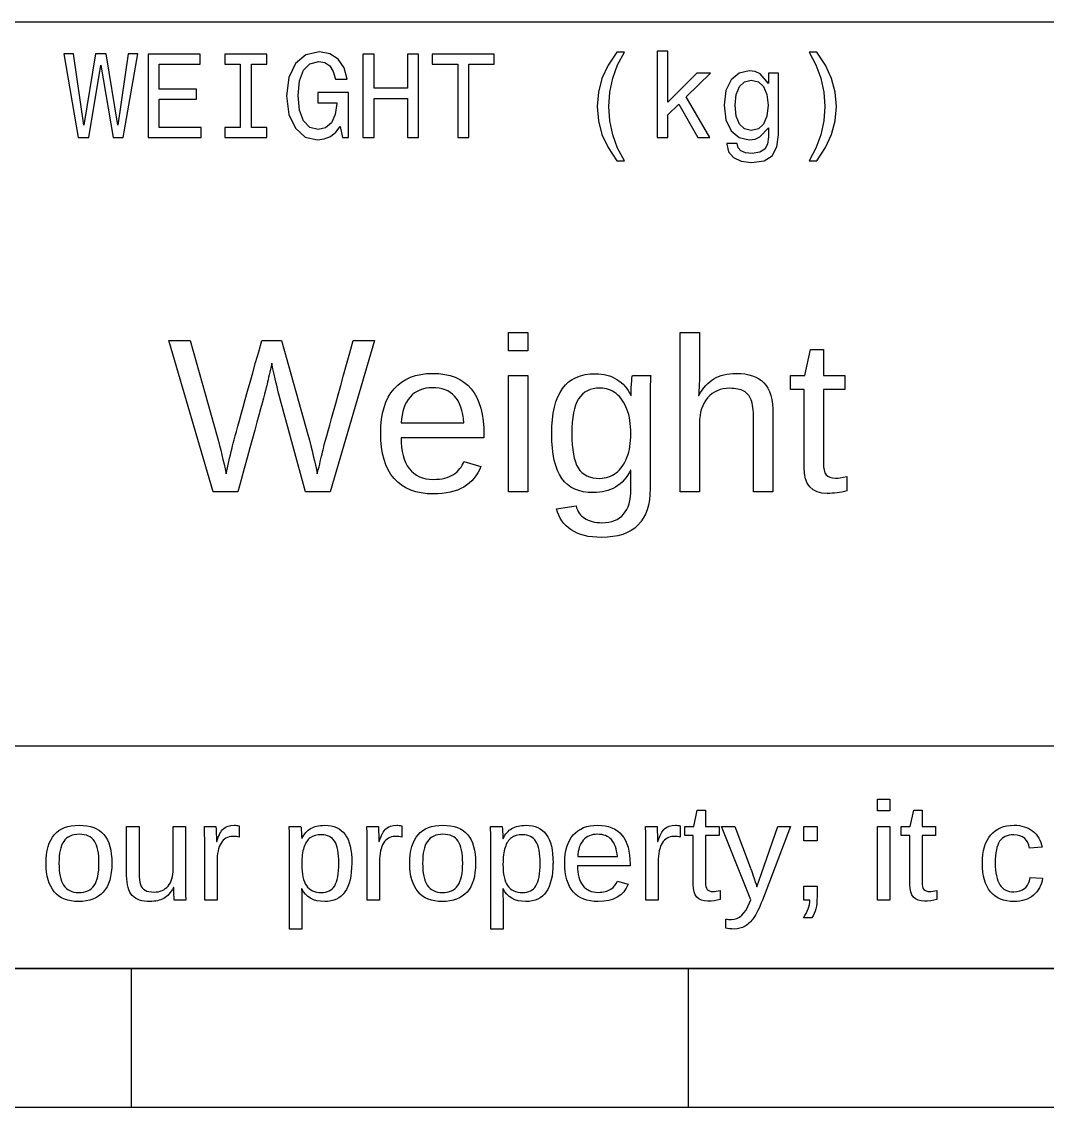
# Model space of a CAD drawing. Extents: x 0 to 297, y -130 to 79.
# Drawn here: x 165.21 to 183.63, y -123.13 to -103.64 of the extents above; entities that cross this region are included whole.
import ezdxf

# ---------------------------------------------------------------- set-up
doc = ezdxf.new("R2010")
doc.units = 0
doc.layers.get('0').update_dxf_attribs({"linetype": 'CONTINUOUS'})

msp = doc.modelspace()

# ---------------------------------------------------------------- linework, layer by layer
at = {"color": 7}
for p, q in [((147.08879, -103.636775), (266.15528, -103.636775)), ((166.140905, -104.215775), (165.963905, -104.215775)), ((165.963905, -104.215775), (166.222905, -105.717775)), ((166.326904, -105.493775), (166.140905, -104.215775)), ((166.535904, -104.215775), (166.326904, -105.493775)), ((166.724904, -104.215775), (166.535904, -104.215775)), ((166.937904, -105.493775), (166.724904, -104.215775)), ((167.123903, -104.215775), (166.937904, -105.493775)), ((167.033904, -105.717775), (167.296903, -104.215775)), ((167.296903, -104.215775), (167.123903, -104.215775)), ((168.412902, -104.217775), (167.478903, -104.217775)), ((167.478903, -104.217775), (167.478903, -105.717775)), ((168.412902, -104.399775), (168.412902, -104.217775)), ((169.6099, -104.217775), (168.857901, -104.217775)), ((168.857901, -104.217775), (168.857901, -104.399775)), ((169.6099, -104.399775), (169.6099, -104.217775)), ((170.3099, -104.230775), (170.1239, -104.388775)), ((170.556899, -104.176775), (170.3099, -104.230775)), ((170.744899, -104.211775), (170.556899, -104.176775)), ((170.893899, -104.306775), (170.744899, -104.211775)), ((171.535898, -104.217775), (171.334898, -104.217775)), ((171.334898, -104.217775), (171.334898, -105.717775)), ((171.535898, -104.829775), (171.535898, -104.217775)), ((172.335897, -104.217775), (172.136897, -104.217775)), ((172.136897, -104.217775), (172.136897, -104.829775)), ((172.335897, -105.717775), (172.335897, -104.217775)), ((173.690896, -104.217775), (172.581897, -104.217775)), ((172.581897, -104.217775), (172.581897, -104.399775)), ((173.690896, -104.399775), (173.690896, -104.217775)), ((175.897893, -104.181775), (175.739893, -104.418775)), ((176.033893, -104.181775), (175.897893, -104.181775)), ((175.909893, -104.410775), (176.033893, -104.181775)), ((176.809892, -104.166775), (176.618892, -104.166775)), ((176.618892, -104.166775), (176.618892, -105.717775)), ((176.809892, -105.080775), (176.809892, -104.166775)), ((179.487889, -104.181775), (179.350889, -104.181775)), ((179.350889, -104.181775), (179.471889, -104.410775)), ((179.642888, -104.418775), (179.487889, -104.181775)), ((166.412904, -105.717775), (166.628904, -104.416775)), ((166.628904, -104.416775), (166.851904, -105.717775)), ((167.677903, -104.849775), (167.677903, -104.399775)), ((167.677903, -104.399775), (168.412902, -104.399775)), ((168.857901, -104.399775), (169.133901, -104.399775)), ((169.133901, -104.399775), (169.133901, -105.536775)), ((169.332901, -105.536775), (169.332901, -104.399775)), ((169.332901, -104.399775), (169.6099, -104.399775)), ((170.1239, -104.388775), (170.0059, -104.637775)), ((170.2689, -104.507775), (170.3859, -104.390775)), ((170.3859, -104.390775), (170.543899, -104.349775)), ((170.543899, -104.349775), (170.651899, -104.371775)), ((170.651899, -104.371775), (170.739899, -104.431775)), ((170.739899, -104.431775), (170.804899, -104.533775)), ((170.999899, -104.462775), (170.893899, -104.306775)), ((171.055899, -104.669775), (170.999899, -104.462775)), ((172.581897, -104.399775), (173.037896, -104.399775)), ((173.037896, -104.399775), (173.037896, -105.717775)), ((173.236896, -105.717775), (173.236896, -104.399775)), ((173.236896, -104.399775), (173.690896, -104.399775)), ((175.739893, -104.418775), (175.628893, -104.654775)), ((175.823893, -104.652775), (175.909893, -104.410775)), ((179.471889, -104.410775), (179.558889, -104.652775)), ((179.752888, -104.654775), (179.642888, -104.418775)), ((170.0059, -104.637775), (169.9639, -104.967775)), ((170.1959, -104.699775), (170.2689, -104.507775)), ((170.804899, -104.533775), (170.841899, -104.669775)), ((170.841899, -104.669775), (171.055899, -104.669775)), ((175.628893, -104.654775), (175.564893, -104.900775)), ((175.769893, -104.903775), (175.823893, -104.652775)), ((177.334891, -104.557775), (176.809892, -105.080775)), ((177.137891, -104.985775), (177.574891, -104.557775)), ((177.574891, -104.557775), (177.334891, -104.557775)), ((178.09089, -104.559775), (177.94889, -104.680775)), ((178.27489, -104.516775), (178.09089, -104.559775)), ((178.37689, -104.531775), (178.27489, -104.516775)), ((178.46689, -104.574775), (178.37689, -104.531775)), ((178.61689, -104.745775), (178.46689, -104.574775)), ((178.797889, -104.557775), (178.61689, -104.557775)), ((178.61689, -104.557775), (178.61689, -104.745775)), ((178.797889, -105.666775), (178.797889, -104.557775)), ((179.558889, -104.652775), (179.610888, -104.903775)), ((179.817888, -104.900775), (179.752888, -104.654775)), ((168.347902, -104.849775), (167.677903, -104.849775)), ((168.347902, -105.028775), (168.347902, -104.849775)), ((170.1719, -104.961775), (170.1959, -104.699775)), ((172.136897, -104.829775), (171.535898, -104.829775)), ((177.94889, -104.680775), (177.855891, -104.874775)), ((178.03889, -104.944775), (178.09789, -104.801775)), ((178.09789, -104.801775), (178.18889, -104.717775)), ((178.18889, -104.717775), (178.30989, -104.686775)), ((178.30989, -104.686775), (178.43689, -104.717775)), ((178.43689, -104.717775), (178.53189, -104.801775)), ((178.53189, -104.801775), (178.59089, -104.944775)), ((167.677903, -105.536775), (167.677903, -105.028775)), ((167.677903, -105.028775), (168.347902, -105.028775)), ((169.9639, -104.967775), (170.0059, -105.300775)), ((170.1979, -105.225775), (170.1719, -104.961775)), ((171.074899, -104.907775), (170.528899, -104.907775)), ((170.528899, -104.907775), (170.528899, -105.091775)), ((171.074899, -105.717775), (171.074899, -104.907775)), ((171.535898, -105.717775), (171.535898, -105.013775)), ((171.535898, -105.013775), (172.136897, -105.013775)), ((172.136897, -105.013775), (172.136897, -105.717775)), ((175.564893, -104.900775), (175.544893, -105.158775)), ((175.752893, -105.158775), (175.769893, -104.903775)), ((177.563891, -105.717775), (177.137891, -104.985775)), ((177.855891, -104.874775), (177.822891, -105.136775)), ((178.01989, -105.136775), (178.03889, -104.944775)), ((178.59089, -104.944775), (178.61189, -105.136775)), ((179.610888, -104.903775), (179.629888, -105.158775)), ((179.839888, -105.158775), (179.817888, -104.900775)), ((170.2709, -105.417775), (170.1979, -105.225775)), ((170.528899, -105.091775), (170.865899, -105.091775)), ((170.865899, -105.104775), (170.839899, -105.302775)), ((170.865899, -105.091775), (170.865899, -105.104775)), ((175.544893, -105.158775), (175.564893, -105.417775)), ((175.769893, -105.413775), (175.752893, -105.158775)), ((176.809892, -105.309775), (177.007892, -105.117775)), ((177.007892, -105.117775), (177.349891, -105.717775)), ((177.822891, -105.136775), (177.855891, -105.400775)), ((178.03889, -105.331775), (178.01989, -105.136775)), ((178.01989, -105.136775), (178.01989, -105.136775)), ((178.61189, -105.136775), (178.59089, -105.333775)), ((179.629888, -105.158775), (179.610888, -105.413775)), ((179.817888, -105.417775), (179.839888, -105.158775)), ((170.0059, -105.300775), (170.1239, -105.549775)), ((170.3859, -105.534775), (170.2709, -105.417775)), ((170.770899, -105.449775), (170.664899, -105.542775)), ((170.839899, -105.302775), (170.770899, -105.449775)), ((175.564893, -105.417775), (175.628893, -105.661775)), ((175.823893, -105.666775), (175.769893, -105.413775)), ((176.809892, -105.717775), (176.809892, -105.309775)), ((177.855891, -105.400775), (177.94889, -105.594775)), ((178.09789, -105.473775), (178.03889, -105.331775)), ((178.59089, -105.333775), (178.53189, -105.473775)), ((179.610888, -105.413775), (179.558889, -105.666775)), ((179.752888, -105.661775), (179.817888, -105.417775)), ((168.429902, -105.536775), (167.677903, -105.536775)), ((168.429902, -105.717775), (168.429902, -105.536775)), ((169.133901, -105.536775), (168.857901, -105.536775)), ((168.857901, -105.536775), (168.857901, -105.717775)), ((169.133901, -105.536775), (169.133901, -105.536775)), ((169.6099, -105.536775), (169.332901, -105.536775)), ((169.6099, -105.717775), (169.6099, -105.536775)), ((170.1239, -105.549775), (170.2989, -105.707775)), ((170.532899, -105.573775), (170.3859, -105.534775)), ((170.664899, -105.542775), (170.532899, -105.573775)), ((170.752899, -105.698775), (170.847899, -105.622775)), ((170.847899, -105.622775), (170.930899, -105.516775)), ((170.930899, -105.516775), (170.966899, -105.717775)), ((170.930899, -105.516775), (170.930899, -105.516775)), ((177.94889, -105.594775), (178.09089, -105.717775)), ((178.18889, -105.560775), (178.09789, -105.473775)), ((178.30989, -105.588775), (178.18889, -105.560775)), ((178.43689, -105.560775), (178.30989, -105.588775)), ((178.53189, -105.473775), (178.43689, -105.560775)), ((178.46489, -105.704775), (178.61689, -105.540775)), ((178.61689, -105.540775), (178.61689, -105.704775)), ((166.222905, -105.717775), (166.412904, -105.717775)), ((166.222905, -105.717775), (166.222905, -105.717775)), ((166.851904, -105.717775), (167.033904, -105.717775)), ((167.478903, -105.717775), (168.429902, -105.717775)), ((167.478903, -105.717775), (167.478903, -105.717775)), ((168.857901, -105.717775), (169.6099, -105.717775)), ((170.2989, -105.707775), (170.519899, -105.758775)), ((170.519899, -105.758775), (170.642899, -105.741775)), ((170.642899, -105.741775), (170.752899, -105.698775)), ((170.966899, -105.717775), (171.074899, -105.717775)), ((171.334898, -105.717775), (171.535898, -105.717775)), ((171.334898, -105.717775), (171.334898, -105.717775)), ((172.136897, -105.717775), (172.335897, -105.717775)), ((173.037896, -105.717775), (173.236896, -105.717775)), ((173.037896, -105.717775), (173.037896, -105.717775)), ((175.628893, -105.661775), (175.739893, -105.897775)), ((175.909893, -105.905775), (175.823893, -105.666775)), ((176.618892, -105.717775), (176.809892, -105.717775)), ((176.618892, -105.717775), (176.618892, -105.717775)), ((177.349891, -105.717775), (177.563891, -105.717775)), ((178.05689, -105.823775), (177.872891, -105.823775)), ((177.872891, -105.823775), (177.872891, -105.832775)), ((177.872891, -105.832775), (177.90089, -105.970775)), ((178.07189, -105.899775), (178.05689, -105.823775)), ((178.09089, -105.717775), (178.27489, -105.758775)), ((178.27489, -105.758775), (178.37889, -105.743775)), ((178.37889, -105.743775), (178.46489, -105.704775)), ((178.59889, -105.834775), (178.55189, -105.927775)), ((178.61689, -105.704775), (178.59889, -105.834775)), ((178.771889, -105.884775), (178.797889, -105.666775)), ((178.797889, -105.666775), (178.797889, -105.666775)), ((179.558889, -105.666775), (179.469889, -105.905775)), ((179.642888, -105.897775), (179.752888, -105.661775)), ((175.739893, -105.897775), (175.897893, -106.135775)), ((176.033893, -106.135775), (175.909893, -105.905775)), ((177.90089, -105.970775), (177.98789, -106.074775)), ((178.12189, -105.955775), (178.07189, -105.899775)), ((178.20589, -105.988775), (178.12189, -105.955775)), ((178.32489, -106.001775), (178.20589, -105.988775)), ((178.46089, -105.981775), (178.32489, -106.001775)), ((178.55189, -105.927775), (178.46089, -105.981775)), ((178.68789, -106.042775), (178.771889, -105.884775)), ((179.469889, -105.905775), (179.350889, -106.135775)), ((179.487889, -106.135775), (179.642888, -105.897775)), ((175.897893, -106.135775), (176.033893, -106.135775)), ((175.897893, -106.135775), (175.897893, -106.135775)), ((177.98789, -106.074775), (178.12589, -106.141775)), ((178.12589, -106.141775), (178.31389, -106.165775)), ((178.31389, -106.165775), (178.53889, -106.132775)), ((178.53889, -106.132775), (178.68789, -106.042775)), ((179.350889, -106.135775), (179.487889, -106.135775)), ((179.487889, -106.135775), (179.487889, -106.135775)), ((173.94906, -109.546781), (173.94906, -109.215041)), ((173.94906, -109.215041), (174.29622, -109.215041)), ((174.29622, -109.215041), (174.29622, -109.546781)), ((177.03308, -112.077321), (177.03308, -109.215111)), ((177.03308, -109.215111), (177.38024, -109.215111)), ((177.38024, -109.215111), (177.38024, -109.959591)), ((168.64893, -112.077251), (167.84851, -109.359691)), ((167.84851, -109.359691), (168.23233, -109.359691)), ((168.23233, -109.359691), (168.72029, -111.085891)), ((169.52264, -109.359691), (169.87559, -109.359691)), ((169.87559, -109.359691), (170.34812, -111.051171)), ((171.54593, -109.359691), (170.74547, -112.077251)), ((171.16212, -109.359691), (171.54593, -109.359691)), ((174.29622, -109.546781), (173.94906, -109.546781)), ((179.27037, -109.990391), (179.37259, -109.523641)), ((179.37259, -109.523641), (179.60404, -109.523641)), ((179.60404, -109.523641), (179.60404, -109.990391)), ((173.94906, -112.077251), (173.94906, -109.990381)), ((173.94906, -109.990381), (174.29622, -109.990381)), ((174.29622, -109.990381), (174.29622, -112.077251)), ((176.17505, -109.990441), (176.50486, -109.990441)), ((179.01578, -110.243051), (179.01578, -109.990391)), ((179.01578, -109.990391), (179.27037, -109.990391)), ((179.60404, -109.990391), (179.98978, -109.990391)), ((179.98978, -109.990391), (179.98978, -110.243051)), ((179.25687, -110.243051), (179.01578, -110.243051)), ((179.25687, -111.635581), (179.25687, -110.243051)), ((179.98978, -110.243051), (179.60404, -110.243051)), ((179.60404, -110.243051), (179.60404, -111.560361)), ((170.30572, -112.077251), (169.83512, -110.351051)), ((176.14765, -110.347251), (176.15165, -110.347251)), ((176.49326, -110.422471), (176.49326, -112.017521)), ((177.36424, -110.347261), (177.37059, -110.347191)), ((178.69947, -110.686681), (178.69947, -112.077281)), ((172.0242, -110.840941), (173.15057, -110.840941)), ((177.38024, -110.846801), (177.38024, -112.077321)), ((178.35038, -112.077281), (178.35038, -110.754181)), ((173.50931, -111.107171), (172.02035, -111.107111)), ((173.50931, -111.060871), (173.50931, -111.107171)), ((176.14779, -111.033811), (176.14779, -111.033811)), ((170.51785, -111.753221), (170.53525, -111.685721)), ((173.14864, -111.535321), (173.45338, -111.622121)), ((176.14779, -111.689641), (176.14379, -111.689641)), ((176.14779, -112.025231), (176.14779, -111.689641)), ((180.02448, -111.805321), (180.0245, -112.061821)), ((169.08868, -112.077251), (168.64893, -112.077251)), ((170.74547, -112.077251), (170.30572, -112.077251)), ((174.29622, -112.077251), (173.94906, -112.077251)), ((177.38024, -112.077321), (177.03308, -112.077321)), ((178.69947, -112.077281), (178.35038, -112.077281)), ((174.81505, -112.381981), (175.16414, -112.331881)), ((175.61955, -112.897011), (175.61932, -112.896951)), ((147.08866, -116.636775), (266.15514, -116.636775)), ((180.57784, -117.808915), (180.57784, -117.598945)), ((180.57784, -117.598945), (180.79756, -117.598945)), ((180.79756, -117.598945), (180.79756, -117.808915)), ((177.27584, -118.089675), (177.34054, -117.794265)), ((177.34054, -117.794265), (177.48703, -117.794265)), ((177.48703, -117.794265), (177.48703, -118.089675)), ((180.79756, -117.808915), (180.57784, -117.808915)), ((181.16499, -118.089675), (181.22969, -117.794265)), ((181.22969, -117.794265), (181.37618, -117.794265)), ((181.37618, -117.794265), (181.37618, -118.089675)), ((167.0943, -118.089695), (167.31612, -118.089675)), ((167.0943, -118.969815), (167.0943, -118.089695)), ((167.31612, -118.089675), (167.31612, -118.927075)), ((167.93016, -118.855025), (167.93016, -118.089645)), ((167.93016, -118.089645), (168.14989, -118.089645)), ((168.14989, -118.089645), (168.14989, -119.128455)), ((168.48954, -118.089675), (168.69706, -118.089675)), ((169.11488, -118.077415), (169.11488, -118.278835)), ((170.01199, -118.089675), (170.2244, -118.089675)), ((171.40702, -118.089675), (171.61454, -118.089675)), ((172.03236, -118.077415), (172.03236, -118.278835)), ((173.62526, -118.089675), (173.83767, -118.089675)), ((176.41068, -118.089675), (176.6182, -118.089675)), ((177.03602, -118.077415), (177.03602, -118.278835)), ((177.1147, -118.249585), (177.1147, -118.089675)), ((177.1147, -118.089675), (177.27584, -118.089675)), ((177.48703, -118.089675), (177.73117, -118.089675)), ((177.73117, -118.089675), (177.73117, -118.249585)), ((178.30127, -119.404055), (177.77759, -118.089365)), ((177.77759, -118.089365), (178.01197, -118.089365)), ((178.01197, -118.089365), (178.29029, -118.819345)), ((178.49529, -118.930425), (178.78459, -118.089365)), ((179.01653, -118.089365), (178.50871, -119.410165)), ((178.78459, -118.089365), (179.01653, -118.089365)), ((179.25337, -118.342355), (179.25337, -118.089675)), ((179.25337, -118.089675), (179.49141, -118.089675)), ((179.49141, -118.089675), (179.49141, -118.342355)), ((180.57784, -119.410475), (180.57784, -118.089675)), ((180.57784, -118.089675), (180.79756, -118.089675)), ((180.79756, -118.089675), (180.79756, -119.410475)), ((181.00386, -118.249585), (181.00386, -118.089675)), ((181.00386, -118.089675), (181.16499, -118.089675)), ((181.37618, -118.089675), (181.62032, -118.089675)), ((181.62032, -118.089675), (181.62032, -118.249585)), ((170.2374, -118.302175), (170.2424, -118.302175)), ((173.85067, -118.302175), (173.85567, -118.302175)), ((177.26729, -118.249585), (177.1147, -118.249585)), ((177.26729, -119.130935), (177.26729, -118.249585)), ((177.73117, -118.249585), (177.48703, -118.249585)), ((177.48703, -118.249585), (177.48703, -119.083325)), ((181.15645, -118.249585), (181.00386, -118.249585)), ((181.15645, -119.130935), (181.15645, -118.249585)), ((181.62032, -118.249585), (181.37618, -118.249585)), ((181.37618, -118.249585), (181.37618, -119.083325)), ((168.49654, -119.410475), (168.49654, -118.397285)), ((168.70706, -118.359445), (168.71206, -118.359445)), ((170.01899, -119.929275), (170.01899, -118.359445)), ((171.41402, -119.410475), (171.41402, -118.397285)), ((171.62454, -118.359445), (171.62954, -118.359445)), ((173.63226, -119.929275), (173.63226, -118.359445)), ((176.41768, -119.410475), (176.41768, -118.397285)), ((176.6282, -118.359445), (176.6332, -118.359445)), ((179.49141, -118.342355), (179.25337, -118.342355)), ((183.53188, -118.459575), (183.30605, -118.476675)), ((175.19332, -118.628035), (175.90621, -118.628005)), ((166.59709, -118.748855), (166.59713, -118.748855)), ((166.82784, -118.748855), (166.82784, -118.748855)), ((168.71695, -118.721955), (168.71695, -119.410435)), ((170.905, -118.748935), (170.90499, -118.748965)), ((171.13717, -118.744045), (171.1357, -118.743965)), ((171.63443, -118.721955), (171.63443, -119.410435)), ((173.12775, -118.748855), (173.12789, -118.748855)), ((173.3586, -118.748855), (173.3586, -118.748855)), ((174.51829, -118.748935), (174.51827, -118.748965)), ((174.75044, -118.744045), (174.74898, -118.743965)), ((176.13327, -118.796415), (175.19088, -118.796455)), ((176.13327, -118.767115), (176.13327, -118.796415)), ((176.63809, -118.721955), (176.63809, -119.410435)), ((182.69081, -118.744005), (182.69087, -118.743965)), ((175.905, -119.067435), (176.09787, -119.122335)), ((178.40989, -119.170905), (178.49529, -118.930425)), ((183.31703, -119.002735), (183.5392, -119.017435)), ((167.93937, -119.184615), (167.93537, -119.184615)), ((170.23971, -119.205395), (170.23371, -119.205395)), ((173.85298, -119.205395), (173.84698, -119.205395)), ((177.75312, -119.238305), (177.75313, -119.400705)), ((179.25338, -119.410475), (179.25338, -119.157785)), ((179.25338, -119.157785), (179.49141, -119.157785)), ((179.49141, -119.157785), (179.49141, -119.348215)), ((181.64228, -119.238305), (181.64229, -119.400705)), ((168.15689, -119.410445), (167.94937, -119.410445)), ((168.71695, -119.410435), (168.49654, -119.410475)), ((170.23871, -119.412915), (170.23871, -119.929275)), ((171.63443, -119.410435), (171.41402, -119.410475)), ((173.85198, -119.412915), (173.85198, -119.929275)), ((176.63809, -119.410435), (176.41768, -119.410475)), ((178.28047, -119.456555), (178.30127, -119.404055)), ((179.36081, -119.410475), (179.25338, -119.410475)), ((180.79756, -119.410475), (180.57784, -119.410475)), ((177.85323, -119.915875), (177.85323, -119.751075)), ((179.39621, -119.730295), (179.24606, -119.730295)), ((170.23871, -119.929275), (170.01899, -119.929275)), ((173.85198, -119.929275), (173.63226, -119.929275)), ((178.00456, -119.928995), (178.00459, -119.929275)), ((9.995553, -120.629921), (286.70447, -120.629921)), ((147.09296, -120.636775), (287.18473, -120.636775)), ((167.175, -120.629921), (167.175, -123.129921)), ((177.175, -120.629921), (177.175, -123.129921)), ((137.15173, -123.129921), (287.19826, -123.129921))]:
    msp.add_line(p, q, dxfattribs=at)
for points in [[(168.98645, -111.290331), (169.027583, -111.123178), (169.206313, -110.479631), (169.52264, -109.359691)], [(170.62015, -111.325051), (170.642017, -111.231185), (170.822673, -110.576065), (171.16212, -109.359691)], [(169.70011, -109.770511), (169.666643, -109.919665), (169.638343, -110.044388), (169.61521, -110.144681)], [(169.83512, -110.351051), (169.804253, -110.243045), (169.75925, -110.049531), (169.70011, -109.770511)], [(171.89691, -110.227661), (172.058923, -110.043795), (172.289727, -109.951861), (172.58932, -109.951861)], [(172.58932, -109.951861), (173.202647, -109.951861), (173.50931, -110.321531), (173.50931, -111.060871)], [(174.92099, -110.221891), (175.050857, -110.045731), (175.247583, -109.957651), (175.51117, -109.957651)], [(175.51117, -109.957651), (175.659037, -109.957651), (175.786977, -109.991725), (175.89499, -110.059871)], [(175.89499, -110.059871), (176.004283, -110.126738), (176.088503, -110.222531), (176.14765, -110.347251)], [(176.15965, -110.146671), (176.164983, -110.051518), (176.170117, -109.999441), (176.17505, -109.990441)], [(176.50486, -109.990441), (176.497127, -110.059875), (176.49326, -110.203885), (176.49326, -110.422471)], [(177.37059, -110.347191), (177.44517, -110.210898), (177.534533, -110.111248), (177.63868, -110.048241)], [(177.38024, -109.959591), (177.38024, -110.038025), (177.377573, -110.119031), (177.37224, -110.202611)], [(177.63868, -110.048241), (177.74412, -109.983975), (177.8772, -109.951841), (178.03792, -109.951841)], [(178.03792, -109.951841), (178.264227, -109.951841), (178.43074, -110.008415), (178.53746, -110.121561)], [(178.53746, -110.121561), (178.645467, -110.233428), (178.69947, -110.421801), (178.69947, -110.686681)], [(169.61521, -110.144681), (169.592077, -110.244975), (169.416567, -110.889165), (169.08868, -112.077251)], [(171.65582, -111.020361), (171.65582, -110.675768), (171.736183, -110.411535), (171.89691, -110.227661)], [(172.58353, -110.208331), (172.41509, -110.208331), (172.281367, -110.264905), (172.18236, -110.378051)], [(172.98277, -110.360691), (172.890197, -110.259118), (172.757117, -110.208331), (172.58353, -110.208331)], [(174.72812, -111.037731), (174.72812, -110.668705), (174.79241, -110.396758), (174.92099, -110.221891)], [(175.59622, -110.216001), (175.418773, -110.216001), (175.28955, -110.280291), (175.20855, -110.408871)], [(175.88167, -110.314401), (175.79809, -110.248801), (175.70294, -110.216001), (175.59622, -110.216001)], [(176.07839, -110.596001), (176.032123, -110.472561), (175.96655, -110.378695), (175.88167, -110.314401)], [(176.15165, -110.347251), (176.15165, -110.308651), (176.154317, -110.241791), (176.15965, -110.146671)], [(177.37224, -110.202611), (177.36824, -110.286191), (177.365573, -110.334408), (177.36424, -110.347261)], [(177.92028, -110.219971), (177.756987, -110.219971), (177.625837, -110.276545), (177.52683, -110.389691)], [(178.1768, -110.270071), (178.115067, -110.236671), (178.02956, -110.219971), (177.92028, -110.219971)], [(178.30988, -110.428231), (178.28288, -110.356225), (178.23852, -110.303505), (178.1768, -110.270071)], [(172.18236, -110.378051), (172.08464, -110.489918), (172.03192, -110.644215), (172.0242, -110.840941)], [(173.15057, -110.840941), (173.131303, -110.621068), (173.07537, -110.460985), (172.98277, -110.360691)], [(175.20855, -110.408871), (175.127543, -110.537451), (175.08704, -110.745751), (175.08704, -111.033771)], [(177.52683, -110.389691), (177.429103, -110.502845), (177.38024, -110.655215), (177.38024, -110.846801)], [(178.35038, -110.754181), (178.35038, -110.607601), (178.33688, -110.498951), (178.30988, -110.428231)], [(176.14779, -111.033811), (176.14779, -110.864085), (176.124657, -110.718148), (176.07839, -110.596001)], [(168.72029, -111.085891), (168.778157, -111.301905), (168.831517, -111.524348), (168.88037, -111.753221)], [(170.34812, -111.051171), (170.420127, -111.327625), (170.476703, -111.561641), (170.51785, -111.753221)], [(171.89691, -111.840071), (171.736183, -111.656198), (171.65582, -111.382961), (171.65582, -111.020361)], [(172.02035, -111.107111), (172.02035, -111.346271), (172.069853, -111.530785), (172.16886, -111.660651)], [(174.90749, -111.838151), (174.78791, -111.668425), (174.72812, -111.401618), (174.72812, -111.037731)], [(175.08704, -111.033771), (175.08704, -111.319225), (175.12497, -111.524311), (175.20083, -111.649031)], [(176.07839, -111.463921), (176.124657, -111.343055), (176.14779, -111.199685), (176.14779, -111.033811)], [(168.88037, -111.753221), (168.911237, -111.611788), (168.946597, -111.457491), (168.98645, -111.290331)], [(170.53525, -111.685721), (170.569983, -111.537855), (170.598283, -111.417631), (170.62015, -111.325051)], [(175.88167, -111.739721), (175.96653, -111.675455), (176.032103, -111.583521), (176.07839, -111.463921)], [(172.16886, -111.660651), (172.267867, -111.790511), (172.41252, -111.855441), (172.60282, -111.855441)], [(173.45338, -111.622121), (173.328653, -111.951288), (173.045133, -112.115871), (172.60282, -112.115871)], [(172.96349, -111.764841), (173.054777, -111.704375), (173.116493, -111.627868), (173.14864, -111.535321)], [(175.20083, -111.649031), (175.27669, -111.773758), (175.406557, -111.836121), (175.59043, -111.836121)], [(176.14379, -111.689641), (176.07819, -111.823361), (175.988183, -111.924295), (175.87377, -111.992441)], [(179.67347, -112.108121), (179.395737, -112.108121), (179.25687, -111.950608), (179.25687, -111.635581)], [(179.60404, -111.560361), (179.60404, -111.660655), (179.620107, -111.731375), (179.65224, -111.772521)], [(172.60282, -112.115871), (172.294227, -112.115871), (172.058923, -112.023938), (171.89691, -111.840071)], [(172.60282, -111.855441), (172.75326, -111.855441), (172.873483, -111.825241), (172.96349, -111.764841)], [(175.4726, -112.092741), (175.216727, -112.092741), (175.028357, -112.007878), (174.90749, -111.838151)], [(175.59043, -111.836121), (175.699723, -111.836121), (175.796803, -111.803988), (175.88167, -111.739721)], [(179.65224, -111.772521), (179.68564, -111.812388), (179.742857, -111.832321), (179.82389, -111.832321)], [(179.82389, -111.832321), (179.870157, -111.832321), (179.93702, -111.823321), (180.02448, -111.805321)], [(175.87377, -111.992441), (175.759337, -112.059308), (175.625613, -112.092741), (175.4726, -112.092741)], [(176.49326, -112.017521), (176.49326, -112.603848), (176.202023, -112.897011), (175.61955, -112.897011)], [(175.62896, -112.632781), (175.974847, -112.632781), (176.14779, -112.430265), (176.14779, -112.025231)], [(180.0245, -112.061821), (179.91006, -112.092688), (179.79305, -112.108121), (179.67347, -112.108121)], [(175.07542, -112.761941), (174.940413, -112.673221), (174.853623, -112.546568), (174.81505, -112.381981)], [(175.16414, -112.331881), (175.187273, -112.428315), (175.238063, -112.502248), (175.31651, -112.553681)], [(175.31651, -112.553681), (175.39623, -112.606415), (175.50038, -112.632781), (175.62896, -112.632781)], [(175.61932, -112.896951), (175.391733, -112.896951), (175.210433, -112.851948), (175.07542, -112.761941)], [(165.64742, -118.748855), (165.64742, -118.293122), (165.844767, -118.065255), (166.23946, -118.065255)], [(166.23946, -118.065255), (166.441287, -118.065255), (166.589807, -118.121002), (166.68502, -118.232495)], [(168.49654, -118.397285), (168.49654, -118.304512), (168.494207, -118.201975), (168.48954, -118.089675)], [(168.69706, -118.089675), (168.703727, -118.239415), (168.70706, -118.329339), (168.70706, -118.359445)], [(168.71206, -118.359445), (168.74706, -118.246325), (168.78734, -118.169015), (168.8329, -118.127515)], [(168.8329, -118.127515), (168.8785, -118.085982), (168.942793, -118.065215), (169.02578, -118.065215)], [(169.02578, -118.065215), (169.055047, -118.065215), (169.084747, -118.069282), (169.11488, -118.077415)], [(170.01899, -118.359445), (170.01899, -118.223539), (170.016657, -118.133615), (170.01199, -118.089675)], [(170.2244, -118.089675), (170.225067, -118.093009), (170.2264, -118.104809), (170.2284, -118.125075)], [(170.2284, -118.125075), (170.229733, -118.144609), (170.2314, -118.175142), (170.2334, -118.216675)], [(170.2424, -118.302175), (170.281467, -118.220795), (170.333143, -118.161389), (170.39743, -118.123955)], [(170.39743, -118.123955), (170.461697, -118.085689), (170.54633, -118.066555), (170.65133, -118.066555)], [(170.65133, -118.066555), (170.81409, -118.066555), (170.935753, -118.121082), (171.01632, -118.230135)], [(171.41402, -118.397285), (171.41402, -118.304512), (171.411687, -118.201975), (171.40702, -118.089675)], [(171.61454, -118.089675), (171.621207, -118.239415), (171.62454, -118.329339), (171.62454, -118.359445)], [(171.62954, -118.359445), (171.66454, -118.246325), (171.704823, -118.169015), (171.75039, -118.127515)], [(171.75039, -118.127515), (171.795923, -118.085982), (171.860213, -118.065215), (171.94326, -118.065215)], [(171.94326, -118.065215), (171.972527, -118.065215), (172.002227, -118.069282), (172.03236, -118.077415)], [(172.17818, -118.748855), (172.17818, -118.293122), (172.375527, -118.065255), (172.77022, -118.065255)], [(172.77022, -118.065255), (172.972047, -118.065255), (173.120567, -118.121002), (173.21578, -118.232495)], [(173.63226, -118.359445), (173.63226, -118.223539), (173.629927, -118.133615), (173.62526, -118.089675)], [(173.83767, -118.089675), (173.838337, -118.093009), (173.83967, -118.104809), (173.84167, -118.125075)], [(173.84167, -118.125075), (173.843003, -118.144609), (173.84467, -118.175142), (173.84667, -118.216675)], [(173.85567, -118.302175), (173.894737, -118.220795), (173.94641, -118.161389), (174.01069, -118.123955)], [(174.01069, -118.123955), (174.074957, -118.085689), (174.159593, -118.066555), (174.2646, -118.066555)], [(174.2646, -118.066555), (174.42736, -118.066555), (174.549023, -118.121082), (174.62959, -118.230135)], [(175.11276, -118.239765), (175.2153, -118.123392), (175.361377, -118.065205), (175.55099, -118.065205)], [(175.55099, -118.065205), (175.939177, -118.065205), (176.13327, -118.299175), (176.13327, -118.767115)], [(176.41768, -118.397285), (176.41768, -118.304512), (176.415347, -118.201975), (176.41068, -118.089675)], [(176.6182, -118.089675), (176.624867, -118.239415), (176.6282, -118.329339), (176.6282, -118.359445)], [(176.6332, -118.359445), (176.6682, -118.246325), (176.708483, -118.169015), (176.75405, -118.127515)], [(176.75405, -118.127515), (176.79965, -118.085982), (176.86394, -118.065215), (176.94692, -118.065215)], [(176.94692, -118.065215), (176.976187, -118.065215), (177.005887, -118.069282), (177.03602, -118.077415)], [(182.60781, -118.241065), (182.705463, -118.123879), (182.845437, -118.065285), (183.02773, -118.065285)], [(183.02773, -118.065285), (183.162817, -118.065285), (183.274713, -118.100279), (183.36342, -118.170265)], [(166.24312, -118.227615), (166.114533, -118.227615), (166.02135, -118.269932), (165.96357, -118.354565)], [(166.51533, -118.352125), (166.461597, -118.269119), (166.37086, -118.227615), (166.24312, -118.227615)], [(166.68502, -118.232495), (166.780233, -118.343169), (166.82784, -118.515289), (166.82784, -118.748855)], [(168.99769, -118.266635), (168.906543, -118.266635), (168.836963, -118.306105), (168.78895, -118.385045)], [(169.11488, -118.278835), (169.085613, -118.270702), (169.04655, -118.266635), (168.99769, -118.266635)], [(170.2334, -118.216675), (170.236067, -118.258209), (170.2374, -118.286709), (170.2374, -118.302175)], [(170.38859, -118.291165), (170.33979, -118.327765), (170.302357, -118.385139), (170.27629, -118.463285)], [(170.59367, -118.236265), (170.50659, -118.236265), (170.43823, -118.254565), (170.38859, -118.291165)], [(170.83049, -118.354675), (170.780823, -118.275735), (170.701883, -118.236265), (170.59367, -118.236265)], [(171.01632, -118.230135), (171.096887, -118.339182), (171.13717, -118.510485), (171.13717, -118.744045)], [(171.91517, -118.266635), (171.824023, -118.266635), (171.754443, -118.306105), (171.70643, -118.385045)], [(172.03236, -118.278835), (172.003093, -118.270702), (171.96403, -118.266635), (171.91517, -118.266635)], [(172.77387, -118.227615), (172.64529, -118.227615), (172.55211, -118.269932), (172.49433, -118.354565)], [(173.04609, -118.352125), (172.992357, -118.269119), (172.901617, -118.227615), (172.77387, -118.227615)], [(173.21578, -118.232495), (173.310993, -118.343169), (173.3586, -118.515289), (173.3586, -118.748855)], [(173.84667, -118.216675), (173.849337, -118.258209), (173.85067, -118.286709), (173.85067, -118.302175)], [(174.00188, -118.291165), (173.95308, -118.327765), (173.915647, -118.385139), (173.88958, -118.463285)], [(174.20696, -118.236265), (174.11988, -118.236265), (174.05152, -118.254565), (174.00188, -118.291165)], [(174.44377, -118.354675), (174.394103, -118.275735), (174.315167, -118.236265), (174.20696, -118.236265)], [(174.62959, -118.230135), (174.710157, -118.339182), (174.75044, -118.510485), (174.75044, -118.744045)], [(174.96017, -118.741475), (174.96017, -118.523375), (175.011033, -118.356139), (175.11276, -118.239765)], [(175.54732, -118.227645), (175.440713, -118.227645), (175.356077, -118.263452), (175.29341, -118.335065)], [(175.80001, -118.324045), (175.74141, -118.259779), (175.65718, -118.227645), (175.54732, -118.227645)], [(176.91883, -118.266635), (176.827683, -118.266635), (176.758103, -118.306105), (176.71009, -118.385045)], [(177.03602, -118.278835), (177.006687, -118.270702), (176.967623, -118.266635), (176.91883, -118.266635)], [(182.46132, -118.748885), (182.46132, -118.526712), (182.51015, -118.357439), (182.60781, -118.241065)], [(183.02159, -118.237415), (182.905217, -118.237415), (182.82099, -118.276072), (182.76891, -118.353385)], [(183.21935, -118.302115), (183.17295, -118.258982), (183.10703, -118.237415), (183.02159, -118.237415)], [(183.30605, -118.476675), (183.29465, -118.403435), (183.26575, -118.345249), (183.21935, -118.302115)], [(183.36342, -118.170265), (183.45294, -118.240252), (183.509093, -118.336689), (183.53188, -118.459575)], [(165.96357, -118.354565), (165.906637, -118.438385), (165.87817, -118.569815), (165.87817, -118.748855)], [(166.59713, -118.748855), (166.59713, -118.566562), (166.569863, -118.434319), (166.51533, -118.352125)], [(168.78895, -118.385045), (168.74095, -118.463165), (168.71695, -118.575469), (168.71695, -118.721955)], [(170.27629, -118.463285), (170.25109, -118.540599), (170.23849, -118.641512), (170.23849, -118.766025)], [(170.90499, -118.748965), (170.90499, -118.565045), (170.880157, -118.433615), (170.83049, -118.354675)], [(171.70643, -118.385045), (171.65843, -118.463165), (171.63443, -118.575469), (171.63443, -118.721955)], [(172.49433, -118.354565), (172.43733, -118.438385), (172.40883, -118.569815), (172.40883, -118.748855)], [(173.12789, -118.748855), (173.12789, -118.566562), (173.100623, -118.434319), (173.04609, -118.352125)], [(173.88958, -118.463285), (173.86438, -118.540599), (173.85178, -118.641512), (173.85178, -118.766025)], [(174.51827, -118.748965), (174.51827, -118.565045), (174.493437, -118.433615), (174.44377, -118.354675)], [(175.29341, -118.335065), (175.231543, -118.405865), (175.19818, -118.503522), (175.19332, -118.628035)], [(175.90621, -118.628005), (175.89401, -118.488845), (175.85861, -118.387525), (175.80001, -118.324045)], [(176.71009, -118.385045), (176.66209, -118.463165), (176.63809, -118.575469), (176.63809, -118.721955)], [(182.76891, -118.353385), (182.716843, -118.430699), (182.69081, -118.560905), (182.69081, -118.744005)], [(165.79513, -119.259105), (165.696657, -119.141105), (165.64742, -118.971022), (165.64742, -118.748855)], [(165.87817, -118.748855), (165.87817, -118.923009), (165.906237, -119.054029), (165.96237, -119.141915)], [(166.51169, -119.145575), (166.568623, -119.060942), (166.59709, -118.928702), (166.59709, -118.748855)], [(166.82784, -118.748855), (166.82784, -118.979975), (166.776977, -119.152092), (166.67525, -119.265205)], [(167.83856, -119.156535), (167.899627, -119.084109), (167.93016, -118.983605), (167.93016, -118.855025)], [(170.23849, -118.766025), (170.23849, -118.939365), (170.266157, -119.067132), (170.32149, -119.149325)], [(171.1357, -118.743965), (171.1357, -119.204579), (170.973753, -119.434885), (170.64986, -119.434885)], [(170.8293, -119.152985), (170.879767, -119.072419), (170.905, -118.937735), (170.905, -118.748935)], [(172.32589, -119.259105), (172.227417, -119.141105), (172.17818, -118.971022), (172.17818, -118.748855)], [(172.40883, -118.748855), (172.40883, -118.923009), (172.436897, -119.054029), (172.49303, -119.141915)], [(173.04235, -119.145575), (173.099283, -119.060942), (173.12775, -118.928702), (173.12775, -118.748855)], [(173.3586, -118.748855), (173.3586, -118.979975), (173.307737, -119.152092), (173.20601, -119.265205)], [(173.85178, -118.766025), (173.85178, -118.939365), (173.879447, -119.067132), (173.93478, -119.149325)], [(174.74898, -118.743965), (174.74898, -119.204579), (174.587033, -119.434885), (174.26314, -119.434885)], [(174.44259, -119.152985), (174.493057, -119.072419), (174.51829, -118.937735), (174.51829, -118.748935)], [(175.11276, -119.260275), (175.011033, -119.143902), (174.96017, -118.970969), (174.96017, -118.741475)], [(175.19088, -118.796455), (175.19088, -118.947822), (175.222213, -119.064605), (175.28488, -119.146805)], [(178.29029, -118.819345), (178.29429, -118.830745), (178.29919, -118.844579), (178.30499, -118.860845)], [(178.30499, -118.860845), (178.31099, -118.876312), (178.32929, -118.929209), (178.35989, -119.019535)], [(182.60658, -119.260355), (182.50974, -119.143169), (182.46132, -118.972679), (182.46132, -118.748885)], [(182.69087, -118.743965), (182.69087, -118.919752), (182.718537, -119.049962), (182.77387, -119.134595)], [(167.1944, -119.327485), (167.127667, -119.255059), (167.0943, -119.135835), (167.0943, -118.969815)], [(167.31612, -118.927075), (167.31612, -119.014149), (167.324653, -119.081695), (167.34172, -119.129715)], [(175.78781, -119.212695), (175.84561, -119.174429), (175.884673, -119.126009), (175.905, -119.067435)], [(177.48703, -119.083325), (177.48703, -119.146792), (177.497197, -119.191552), (177.51753, -119.217605)], [(178.35989, -119.019535), (178.390823, -119.109869), (178.40749, -119.160325), (178.40989, -119.170905)], [(181.37618, -119.083325), (181.37618, -119.146792), (181.386347, -119.191552), (181.40668, -119.217605)], [(183.21943, -119.198045), (183.272297, -119.155712), (183.30483, -119.090609), (183.31703, -119.002735)], [(183.5392, -119.017435), (183.522133, -119.144389), (183.468017, -119.245709), (183.37685, -119.321395)], [(166.23214, -119.434885), (166.039267, -119.434885), (165.893597, -119.376292), (165.79513, -119.259105)], [(165.96237, -119.141915), (166.019303, -119.228995), (166.108417, -119.272535), (166.22971, -119.272535)], [(166.22971, -119.272535), (166.361543, -119.272535), (166.455537, -119.230215), (166.51169, -119.145575)], [(166.67525, -119.265205), (166.57353, -119.378325), (166.425827, -119.434885), (166.23214, -119.434885)], [(167.34172, -119.129715), (167.358787, -119.177715), (167.386053, -119.212302), (167.42352, -119.233475)], [(167.42352, -119.233475), (167.460987, -119.254609), (167.51592, -119.265175), (167.58832, -119.265175)], [(167.58832, -119.265175), (167.694113, -119.265175), (167.777527, -119.228962), (167.83856, -119.156535)], [(167.93537, -119.184615), (167.884903, -119.275762), (167.82631, -119.340459), (167.75959, -119.378705)], [(167.94337, -119.316445), (167.942703, -119.292845), (167.94137, -119.248902), (167.93937, -119.184615)], [(168.14989, -119.128455), (168.14989, -119.282269), (168.152223, -119.376265), (168.15689, -119.410445)], [(170.23371, -119.205395), (170.237043, -119.212062), (170.23871, -119.281235), (170.23871, -119.412915)], [(170.64986, -119.434885), (170.446413, -119.434885), (170.309697, -119.358389), (170.23971, -119.205395)], [(170.32149, -119.149325), (170.376823, -119.231519), (170.46675, -119.272615), (170.59127, -119.272615)], [(170.59127, -119.272615), (170.700317, -119.272615), (170.77966, -119.232739), (170.8293, -119.152985)], [(172.7629, -119.434885), (172.570027, -119.434885), (172.424357, -119.376292), (172.32589, -119.259105)], [(172.49303, -119.141915), (172.55003, -119.228995), (172.639143, -119.272535), (172.76037, -119.272535)], [(172.76037, -119.272535), (172.892203, -119.272535), (172.986197, -119.230215), (173.04235, -119.145575)], [(173.20601, -119.265205), (173.104283, -119.378325), (172.95658, -119.434885), (172.7629, -119.434885)], [(173.84698, -119.205395), (173.850313, -119.212062), (173.85198, -119.281235), (173.85198, -119.412915)], [(174.26314, -119.434885), (174.059693, -119.434885), (173.922973, -119.358389), (173.85298, -119.205395)], [(173.93478, -119.149325), (173.990113, -119.231519), (174.08004, -119.272615), (174.20456, -119.272615)], [(174.20456, -119.272615), (174.313607, -119.272615), (174.39295, -119.232739), (174.44259, -119.152985)], [(175.55954, -119.434835), (175.364227, -119.434835), (175.2153, -119.376649), (175.11276, -119.260275)], [(175.28488, -119.146805), (175.347547, -119.228999), (175.4391, -119.270095), (175.55954, -119.270095)], [(176.09787, -119.122335), (176.01893, -119.330669), (175.839487, -119.434835), (175.55954, -119.434835)], [(175.55954, -119.270095), (175.654753, -119.270095), (175.730843, -119.250962), (175.78781, -119.212695)], [(177.53096, -119.430005), (177.35518, -119.430005), (177.26729, -119.330315), (177.26729, -119.130935)], [(177.51753, -119.217605), (177.538663, -119.242805), (177.574877, -119.255405), (177.62617, -119.255405)], [(177.62617, -119.255405), (177.655437, -119.255405), (177.697753, -119.249705), (177.75312, -119.238305)], [(181.42012, -119.430005), (181.24434, -119.430005), (181.15645, -119.330315), (181.15645, -119.130935)], [(181.40668, -119.217605), (181.427813, -119.242805), (181.46403, -119.255405), (181.51533, -119.255405)], [(181.51533, -119.255405), (181.544597, -119.255405), (181.586913, -119.249705), (181.64228, -119.238305)], [(183.03017, -119.434915), (182.845437, -119.434915), (182.70424, -119.376729), (182.60658, -119.260355)], [(182.77387, -119.134595), (182.829203, -119.219229), (182.91262, -119.261545), (183.02412, -119.261545)], [(183.02412, -119.261545), (183.10224, -119.261545), (183.167343, -119.240379), (183.21943, -119.198045)], [(167.51301, -119.434905), (167.36815, -119.434905), (167.261947, -119.399099), (167.1944, -119.327485)], [(167.75959, -119.378705), (167.693657, -119.416172), (167.611463, -119.434905), (167.51301, -119.434905)], [(167.94737, -119.377445), (167.946703, -119.359512), (167.94537, -119.339179), (167.94337, -119.316445)], [(167.94937, -119.410445), (167.948703, -119.406445), (167.948037, -119.395445), (167.94737, -119.377445)], [(177.75313, -119.400705), (177.680703, -119.420239), (177.606647, -119.430005), (177.53096, -119.430005)], [(177.95577, -119.758075), (178.092483, -119.758075), (178.200717, -119.657569), (178.28047, -119.456555)], [(178.50871, -119.410165), (178.454177, -119.550952), (178.403317, -119.655525), (178.35613, -119.723885)], [(179.24606, -119.730295), (179.32256, -119.619622), (179.36081, -119.513015), (179.36081, -119.410475)], [(179.49141, -119.348215), (179.49141, -119.434482), (179.483677, -119.506505), (179.46821, -119.564285)], [(181.64229, -119.400705), (181.569863, -119.420239), (181.495807, -119.430005), (181.42012, -119.430005)], [(183.37685, -119.321395), (183.285703, -119.397075), (183.170143, -119.434915), (183.03017, -119.434915)], [(179.46821, -119.564285), (179.452743, -119.622085), (179.428743, -119.677422), (179.39621, -119.730295)], [(177.85323, -119.751075), (177.884163, -119.755742), (177.918343, -119.758075), (177.95577, -119.758075)], [(178.19866, -119.877695), (178.141727, -119.911895), (178.077027, -119.928995), (178.00456, -119.928995)], [(178.35613, -119.723885), (178.30893, -119.793059), (178.25644, -119.844329), (178.19866, -119.877695)], [(178.00459, -119.929275), (177.94439, -119.929275), (177.893937, -119.924809), (177.85323, -119.915875)]]:
    msp.add_open_spline(points, degree=3, dxfattribs=at)

doc.saveas('drawing.dxf')
